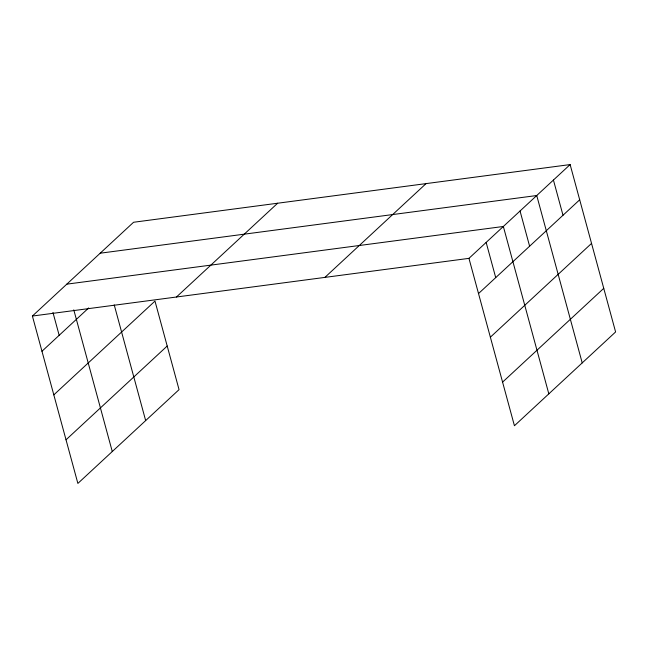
<?xml version="1.0" encoding="UTF-8"?>
<svg xmlns="http://www.w3.org/2000/svg" width="648" height="648" viewBox="0 0 648 648"><rect width="100%" height="100%" fill="white"/><g stroke="black" fill="none" stroke-linecap="round" stroke-linejoin="round"><path stroke-width="0.97" d="M53.816 394.867L154.985 301.085L179.051 389.642L77.873 483.424L32.4 316.046L133.569 222.264L570.127 164.576L615.6 331.954L514.431 425.736L468.95 258.358L570.127 164.576M41.966 351.257L88.703 307.93M176.459 297.003L277.636 203.229M66.023 439.806L167.2 346.024M324.891 277.393L426.06 183.611M478.516 293.568L579.693 199.787M490.366 337.187L591.543 243.405M502.581 382.126L603.75 288.344M100.181 253.206L536.738 195.526L582.212 362.904M66.801 284.156L503.35 226.476L548.824 393.854M32.4 316.046L468.95 258.358M553.433 180.055L562.999 215.266M520.044 210.997L529.61 246.208M486.154 242.417L495.72 277.627M114.226 304.9L145.662 420.593M73.783 309.849L112.274 451.535M52.958 312.474L59.162 335.308"/></g></svg>
